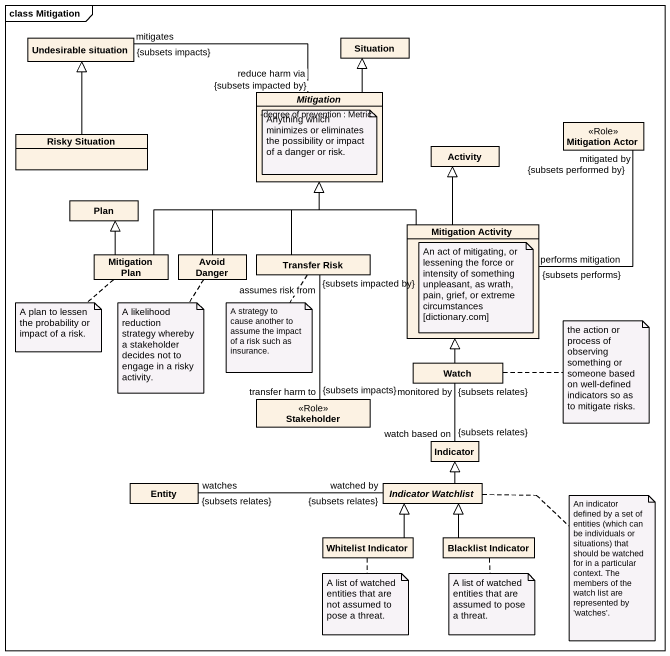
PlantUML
@startuml
mainframe class Mitigation
hide circle
hide empty members
skinparam classAttributeIconSize 0
class "Undesirable situation" as Undesirable_situation
class Situation
abstract class Mitigation {
  -degree of prevention : Metric
}
class "Risky Situation" as Risky_Situation
class Activity
class "Mitigation Actor" as Mitigation_Actor <<Role>>
class Plan
class "Mitigation Activity" as Mitigation_Activity
class "Mitigation Plan" as Mitigation_Plan
class "Avoid Danger" as Avoid_Danger
class "Transfer Risk" as Transfer_Risk
class Watch
class Stakeholder <<Role>>
class Indicator
class "Entity" as Entity_
abstract class "Indicator Watchlist" as Indicator_Watchlist
class "Whitelist Indicator" as Whitelist_Indicator
class "Blacklist Indicator" as Blacklist_Indicator
Undesirable_situation "mitigates\n{subsets impacts}" -right- "reduce harm via\n{subsets impacted by}" Mitigation
Mitigation -up-|> Situation
Risky_Situation -up-|> Undesirable_situation
Mitigation_Actor "mitigated by\n{subsets performed by}" -- "performs mitigation\n{subsets performs}" Mitigation_Activity
Mitigation_Activity -up-|> Mitigation
Mitigation_Activity -up-|> Activity
Mitigation_Plan -up-|> Mitigation
Mitigation_Plan -up-|> Plan
Avoid_Danger -up-|> Mitigation
Transfer_Risk -up-|> Mitigation
Transfer_Risk "assumes risk from\n{subsets impacted by}" -- "transfer harm to\n{subsets impacts}" Stakeholder
Watch -up-|> Mitigation_Activity
Watch "monitored by\n{subsets relates}" -- "watch based on\n{subsets relates}" Indicator
Indicator_Watchlist -up-|> Indicator
Indicator_Watchlist "watched by\n{subsets relates}" -left- "watches\n{subsets relates}" Entity_
Whitelist_Indicator -up-|> Indicator_Watchlist
Blacklist_Indicator -up-|> Indicator_Watchlist
note bottom of Mitigation : Anything which minimizes or eliminates the possibility or impact of a danger or risk.
note bottom of Mitigation_Activity : An act of mitigating, or lessening the force or intensity of something unpleasant, as wrath, pain, grief, or extreme circumstances [dictionary.com]
note bottom of Mitigation_Plan : A plan to lessen the probability or impact of a risk.
note bottom of Avoid_Danger : A likelihood reduction strategy whereby a stakeholder decides not to engage in a risky activity.
note bottom of Transfer_Risk : A strategy to cause another to assume the impact of a risk such as insurance.
note right of Watch : the action or process of observing something or someone based on well-defined indicators so as to mitigate risks.
note right of Indicator_Watchlist : An indicator defined by a set of entities (which can be individuals or situations) that should be watched for in a particular context. The members of the watch list are represented by 'watches'.
note bottom of Whitelist_Indicator : A list of watched entities that are not assumed to pose a threat.
note bottom of Blacklist_Indicator : A list of watched entities that are assumed to pose a threat.
@enduml
